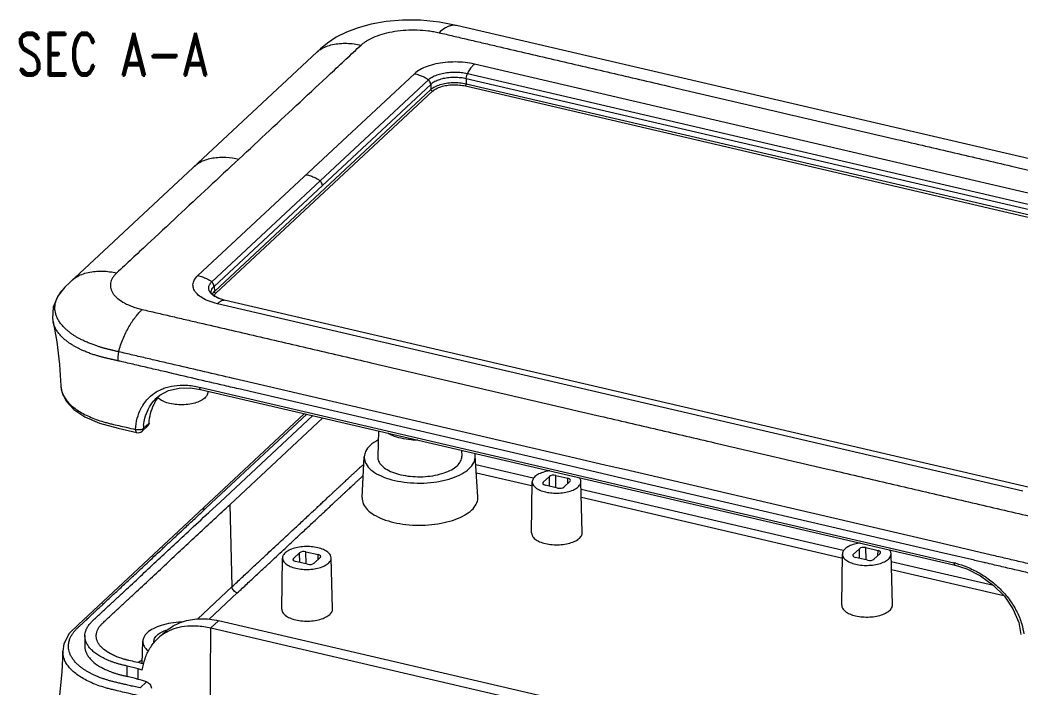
# Model space of a CAD drawing. Header units: millimetres. Extents: x 2243 to 2552, y 611 to 826.
# Drawn here: x 2354.2 to 2412.9, y 654.9 to 694.1 of the extents above; entities that cross this region are included whole.
import ezdxf
from ezdxf.enums import TextEntityAlignment as Align

# ---------------------------------------------------------------- set-up
doc = ezdxf.new("R2010")
doc.units = ezdxf.units.MM
doc.layers.add('from', color=7, linetype='Continuous', lineweight=13)
doc.layers.add('hatch', color=56, linetype='Continuous', lineweight=9)
doc.styles.add('ROMAND', font='romand.shx', dxfattribs={"width": 0.75, "bigfont": 'gbcbig.shx'})

# ---------------------------------------------------------------- blocks, each defined once
blk = doc.blocks.new('*u38')
at = {"color": 7, "linetype": 'Continuous'}
for p, q in [((-55.752, 108.77), (-55.755, 108.77)), ((23.263, 90.37), (-55.752, 108.77)), ((-85.735, 89.747), (-67.793, 106.469)), ((15.274, 89.263), (-54.194, 105.439)), ((-78.056, 87.198), (-59.369, 104.615)), ((14.663, 88.431), (-54.804, 104.608)), ((-76.847, 86.657), (-58.159, 104.073)), ((-76.654, 86.274), (-57.967, 103.69)), ((-57.967, 103.69), (-57.941, 103.262)), ((-54.898, 104.179), (-54.907, 103.745)), ((-54.907, 103.745), (14.561, 87.569)), ((14.569, 88.002), (-54.898, 104.179)), ((-76.628, 85.845), (-57.941, 103.262)), ((-57.807, 103.106), (-76.494, 85.689)), ((-54.974, 103.557), (14.494, 87.38)), ((-85.735, 89.747), (-89.102, 86.608)), ((-89.102, 86.608), (-89.525, 86.192)), ((-89.525, 86.192), (-89.77, 85.923)), ((-76.9, 85.753), (-76.9, 85.758)), ((-76.649, 85.45), (-76.832, 85.614)), ((-76.654, 86.274), (-76.628, 85.845)), ((-76.346, 85.281), (-76.649, 85.45)), ((-6.897, 68.599), (-76.365, 84.775)), ((-76.232, 85.233), (-76.346, 85.281)), ((-76.227, 85.231), (-76.232, 85.233)), ((-6.31, 68.918), (-75.777, 85.095)), ((-90.541, 83.2), (-90.543, 83.207)), ((-72.892, 77.841), (-74.481, 78.211)), ((-45.499, 71.462), (-72.892, 77.841)), ((-89.879, 77.704), (-89.879, 77.702)), ((-78.682, 77.52), (-77.82, 77.382)), ((-77.929, 77.588), (-77.78, 77.553)), ((-77.82, 77.382), (-12.722, 62.223)), ((-77.78, 77.553), (-12.831, 62.429)), ((-77.199, 77.238), (-77.199, 77.131)), ((-73.547, 77.202), (-74.377, 77.395)), ((-45.395, 70.646), (-73.547, 77.202)), ((-81.617, 76.651), (-81.614, 76.654)), ((-76.438, 67.997), (-68.657, 75.249)), ((-68.146, 75.13), (-76.141, 67.678)), ((-82.264, 74.47), (-82.758, 74.01)), ((-67.277, 74.927), (-75.273, 67.475)), ((-84.939, 74.038), (-83.316, 73.66)), ((-82.364, 74.246), (-82.862, 73.781)), ((-82.862, 73.781), (-82.86, 73.783)), ((-62.46, 73.805), (-62.532, 71.565)), ((-55.313, 72.141), (-55.289, 71.617)), ((-63.883, 68.058), (-63.699, 71.587)), ((-53.887, 68.13), (-54.122, 71.657)), ((-54.072, 70.904), (-49.127, 69.752)), ((-43.91, 71.092), (-45.499, 71.462)), ((-42.824, 70.839), (-43.91, 71.092)), ((-41.234, 70.469), (-42.824, 70.839)), ((-54.025, 70.197), (-49.281, 69.092)), ((-47.177, 69.972), (-46.127, 69.727)), ((-47.16, 68.914), (-47.177, 69.972)), ((-44.565, 70.453), (-45.395, 70.646)), ((-42.719, 70.023), (-44.565, 70.453)), ((-41.89, 69.83), (-42.719, 70.023)), ((-13.842, 64.09), (-41.234, 70.469)), ((-49.281, 69.092), (-49.208, 69.075)), ((-49.259, 65.008), (-49.204, 69.422)), ((-49.127, 69.752), (-49.083, 69.742)), ((-48.262, 69.387), (-47.73, 69.883)), ((-48.256, 69.214), (-48.262, 69.387)), ((-47.032, 68.884), (-48.081, 69.128)), ((-47.716, 69.043), (-47.73, 69.883)), ((-45.946, 69.468), (-46.479, 68.972)), ((-46.135, 69.292), (-46.127, 69.727)), ((-44.885, 65.04), (-45.004, 69.452)), ((-13.737, 63.274), (-41.89, 69.83)), ((-44.986, 68.788), (-22.374, 63.523)), ((-77.409, 67.092), (-76.438, 67.997)), ((-77.112, 66.772), (-76.141, 67.677)), ((-75.097, 60.378), (-75.273, 67.475)), ((-44.967, 68.088), (-22.528, 62.862)), ((-77.628, 66.888), (-77.409, 67.092)), ((-12.252, 63.72), (-13.842, 64.09)), ((-69.809, 62.809), (-69.277, 63.305)), ((-69.264, 62.465), (-69.277, 63.305)), ((-68.724, 63.393), (-67.674, 63.149)), ((-68.707, 62.335), (-68.724, 63.393)), ((-67.682, 62.714), (-67.674, 63.149)), ((-22.507, 58.778), (-22.451, 63.192)), ((-22.374, 63.523), (-22.33, 63.513)), ((-21.51, 63.157), (-20.977, 63.654)), ((-21.504, 62.985), (-21.51, 63.157)), ((-20.964, 62.813), (-20.977, 63.654)), ((-20.424, 63.742), (-19.374, 63.497)), ((-20.407, 62.684), (-20.424, 63.742)), ((-19.193, 63.238), (-19.726, 62.742)), ((-19.383, 63.062), (-19.374, 63.497)), ((-18.133, 58.81), (-18.252, 63.222)), ((-13.086, 63.123), (-13.737, 63.274)), ((-11.062, 62.651), (-13.086, 63.123)), ((-11.166, 63.467), (-12.252, 63.72)), ((-9.577, 63.097), (-11.166, 63.467)), ((-70.807, 58.43), (-70.751, 62.843)), ((-69.804, 62.636), (-69.809, 62.809)), ((-68.579, 62.306), (-69.629, 62.55)), ((-67.493, 62.89), (-68.026, 62.394)), ((-66.432, 58.462), (-66.552, 62.874)), ((-22.528, 62.862), (-22.456, 62.845)), ((-20.279, 62.654), (-21.329, 62.898)), ((-18.234, 62.559), (-9.418, 60.506)), ((-11.04, 62.646), (-11.062, 62.651)), ((-10.233, 62.458), (-11.04, 62.646)), ((-18.215, 61.858), (-8.532, 59.603)), ((-78.091, 57.587), (-75.097, 60.378)), ((-77.077, 57.576), (-74.648, 59.84)), ((-76.266, 57.442), (-76.933, 56.821)), ((-11.168, 42.283), (-76.266, 57.442)), ((-87.793, 56.165), (-87.813, 55.282)), ((-81.484, 55.928), (-80.974, 56.403)), ((-76.933, 56.821), (-11.834, 41.662)), ((-7.045, 56.252), (-7.045, 56.252)), ((-82.856, 53.745), (-82.793, 55.677)), ((-89.713, 54.818), (-89.713, 54.82)), ((-84.156, 52.639), (-84.15, 53.533)), ((-83.195, 52.384), (-83.189, 53.277)), ((-83.04, 51.64), (-82.478, 52.164))]:
    blk.add_line(p, q, dxfattribs=at)
for points in [[(-55.755, 108.77), (-57.202, 109.069), (-58.843, 109.24), (-60.392, 109.243), (-61.815, 109.114), (-63.087, 108.885), (-64.218, 108.575), (-65.224, 108.197), (-66.11, 107.758), (-66.88, 107.257), (-67.484, 106.755), (-67.793, 106.469)], [(-89.765, 85.919), (-90.136, 85.428), (-90.536, 84.467), (-90.594, 83.515), (-90.541, 83.201)], [(-76.832, 85.614), (-76.896, 85.731), (-76.9, 85.758)], [(-75.778, 85.095), (-76.032, 85.163), (-76.227, 85.231)], [(-90.543, 83.207), (-90.217, 81.49), (-89.977, 79.527), (-89.879, 77.704)], [(-89.879, 77.702), (-89.799, 77.165), (-89.422, 76.377), (-88.753, 75.658), (-87.797, 75.018), (-86.531, 74.47), (-84.939, 74.038)], [(-81.617, 76.651), (-81.335, 76.884), (-80.571, 77.293), (-79.673, 77.507), (-78.682, 77.52)], [(-68.863, 75.297), (-86.665, 58.704), (-88.359, 57.126)], [(-12.722, 62.223), (-11.711, 61.904), (-10.53, 61.315), (-9.431, 60.519), (-8.48, 59.55), (-7.736, 58.452), (-7.244, 57.278), (-7.045, 56.252)], [(-88.359, 57.126), (-89.141, 56.337), (-89.614, 55.455), (-89.713, 54.82)], [(-89.713, 54.818), (-89.785, 52.993), (-89.997, 51.026), (-90.3, 49.296)]]:
    blk.add_lwpolyline(points, dxfattribs=at)
for centre, radius, start, end in [((-87.76, 84.144), 2.684, 144.32149, 148.69289), ((-78.695, 74.645), 3.46, 139.31904, 141.42412), ((-78.632, 74.596), 3.54, 141.43688, 145.38542), ((-77.587, 73.674), 5.182, 173.03059, 176.28505), ((-83.203, 74.147), 0.5, 256.86978, 313.30832), ((-14.481, 55.349), 7.27, 75.57436, 76.88276), ((-78.84, 53.092), 3.877, 122.64482, 132.94622), ((-78.872, 53.139), 3.82, 121.81989, 122.62466), ((-87.562, 38.743), 15.178, 73.25353, 77.00696), ((-108.658, -31.169), 88.203, 72.98481, 73.21693), ((-87.569, 37.85), 15.177, 73.25176, 77.00637), ((-112.111, -43.396), 100.05, 72.77118, 73.20092)]:
    blk.add_arc(centre, radius, start, end, dxfattribs=at)
for centre, ratio, start_param, end_param in [((-47.363, 69.798), 0.470141, 1.098141, 2.668633), ((-47.895, 69.302), 0.469909, 2.668658, 4.23915), ((-46.313, 69.554), 0.469909, 5.810251, 7.380743), ((-46.846, 69.057), 0.470141, -2.043451, -0.47296), ((-68.91, 63.22), 0.470141, 1.098141, 2.668633), ((-67.86, 62.975), 0.469909, 5.810251, 7.380743), ((-21.142, 63.072), 0.469909, 2.668658, 4.23915), ((-20.61, 63.568), 0.470141, 1.098141, 2.668633), ((-19.56, 63.324), 0.469909, 5.810251, 7.380743), ((-69.442, 62.723), 0.469909, 2.668658, 4.23915), ((-68.393, 62.479), 0.470141, -2.043451, -0.47296), ((-20.093, 62.828), 0.470141, -2.043451, -0.47296)]:
    blk.add_ellipse(centre, major_axis=(0.412, 0.003), ratio=ratio, start_param=start_param, end_param=end_param, dxfattribs=at)
for points, start_tangent, end_tangent in [([(-63.966, 107.082), (-63.723, 107.284), (-63.439, 107.474), (-62.761, 107.81), (-61.958, 108.079), (-61.061, 108.269), (-60.104, 108.374), (-59.124, 108.389), (-58.158, 108.315), (-57.693, 108.244), (-57.245, 108.153)], (0.740305, 0.672271), (0.975256, -0.221081)), ([(-55.755, 108.77), (-55.833, 108.784), (-56.102, 108.78), (-56.385, 108.708), (-56.675, 108.574), (-57.245, 108.153)], (-0.975259, 0.221065), (-0.731534, -0.681805)), ([(-57.245, 108.153), (-56.011, 107.865), (-54.776, 107.578), (-53.542, 107.29), (-52.307, 107.003), (-49.838, 106.428), (-47.369, 105.853), (-42.431, 104.703), (-37.493, 103.553), (-27.617, 101.253), (-17.74, 98.953), (-12.802, 97.803), (-7.864, 96.654), (2.012, 94.354), (6.95, 93.204), (11.888, 92.054), (16.826, 90.904), (19.295, 90.329), (20.53, 90.042), (21.764, 89.754)], (0.975256, -0.221081), (0.972585, -0.232547)), ([(-74.509, 97.256), (-69.238, 102.169), (-66.602, 104.626), (-65.284, 105.854), (-64.625, 106.468), (-63.966, 107.082)], (0.731534, 0.681805), (0.740305, 0.672271)), ([(-67.793, 106.469), (-67.746, 106.511), (-67.475, 106.713), (-66.982, 106.962), (-66.425, 107.129), (-65.825, 107.22), (-65.202, 107.239), (-64.575, 107.191), (-63.966, 107.082)], (0.733268, 0.679939), (0.973942, -0.226795)), ([(-54.194, 105.439), (-54.995, 105.576), (-55.853, 105.625), (-56.713, 105.583), (-57.535, 105.453), (-58.275, 105.239), (-58.899, 104.954), (-59.369, 104.615)], (-0.973942, 0.226795), (-0.731534, -0.681805)), ([(-54.194, 105.439), (-54.399, 105.229), (-54.804, 104.608)], (-0.731534, -0.681805), (-0.3965, -0.918035)), ([(-59.369, 104.615), (-58.963, 104.502), (-58.629, 104.372), (-58.362, 104.228), (-58.159, 104.073)], (0.973942, -0.226795), (0.736442, -0.676501)), ([(-54.804, 104.608), (-55.328, 104.697), (-55.882, 104.728), (-56.439, 104.701), (-56.97, 104.617), (-57.449, 104.479), (-57.852, 104.295), (-58.159, 104.073)], (-0.974028, 0.226428), (-0.732123, -0.681173)), ([(-54.898, 104.179), (-54.886, 104.322), (-54.853, 104.47), (-54.804, 104.608)], (0.019153, 0.999817), (0.396543, 0.918016)), ([(-57.967, 103.69), (-57.995, 103.827), (-58.061, 103.959), (-58.159, 104.073)], (-0.059345, 0.998238), (-0.736442, 0.676501)), ([(-54.898, 104.179), (-55.377, 104.26), (-55.884, 104.289), (-56.393, 104.264), (-56.879, 104.187), (-57.317, 104.061), (-57.686, 103.893), (-57.967, 103.69)], (-0.97395, 0.226764), (-0.731593, -0.681741)), ([(-57.941, 103.262), (-57.608, 103.493), (-57.161, 103.675), (-56.629, 103.798), (-56.05, 103.852), (-55.463, 103.834), (-54.907, 103.745)], (0.731534, 0.681805), (0.973942, -0.226795)), ([(-57.807, 103.106), (-57.498, 103.32), (-57.079, 103.491), (-56.582, 103.606), (-56.04, 103.657), (-55.489, 103.64), (-54.974, 103.557)], (0.731534, 0.681805), (0.973942, -0.226795)), ([(-54.974, 103.557), (-54.941, 103.604), (-54.917, 103.673), (-54.907, 103.745)], (0.731534, 0.681805), (0.01915, 0.999817)), ([(-57.807, 103.106), (-57.872, 103.137), (-57.921, 103.194), (-57.941, 103.262)], (-0.973942, 0.226795), (-0.059345, 0.998238)), ([(-74.509, 97.256), (-79.78, 92.343), (-82.416, 89.887), (-83.734, 88.659), (-84.393, 88.044), (-85.051, 87.43)], (-0.731534, -0.681805), (-0.722482, -0.691389)), ([(-78.34, 96.639), (-78.176, 96.777), (-77.757, 97.034), (-77.277, 97.222), (-76.752, 97.345), (-76.198, 97.406), (-75.629, 97.409), (-74.509, 97.256)], (0.731528, 0.681811), (0.973942, -0.226795)), ([(-68.712, 95.907), (-68.306, 95.794), (-67.972, 95.663), (-67.706, 95.519), (-67.503, 95.365)], (0.973942, -0.226795), (0.736442, -0.676501)), ([(-67.31, 94.982), (-67.339, 95.119), (-67.405, 95.25), (-67.503, 95.365)], (-0.059345, 0.998238), (-0.736442, 0.676501)), ([(-88.886, 86.81), (-88.831, 86.859), (-88.561, 87.061), (-88.067, 87.31), (-87.51, 87.477), (-86.91, 87.568), (-86.287, 87.587), (-85.661, 87.539), (-85.051, 87.43)], (0.729888, 0.683566), (0.973942, -0.226795)), ([(-85.051, 87.43), (-85.252, 87.219), (-85.407, 86.999), (-85.516, 86.774), (-85.578, 86.544), (-85.591, 86.314), (-85.557, 86.084), (-85.475, 85.857), (-85.345, 85.635), (-85.17, 85.421), (-84.951, 85.216), (-84.389, 84.841), (-83.681, 84.527), (-83.281, 84.395), (-82.855, 84.284)], (-0.722482, -0.691389), (0.972585, -0.232547)), ([(-76.365, 84.775), (-77.08, 84.992), (-77.68, 85.282), (-78.125, 85.627), (-78.393, 86.012), (-78.472, 86.416), (-78.356, 86.82), (-78.056, 87.198)], (-0.973942, 0.226795), (0.731534, 0.681805)), ([(-78.056, 87.198), (-77.65, 87.085), (-77.316, 86.955), (-77.049, 86.811), (-76.847, 86.657)], (0.973942, -0.226795), (0.736442, -0.676501)), ([(-76.232, 85.233), (-76.604, 85.415), (-76.891, 85.639), (-77.065, 85.887), (-77.116, 86.149), (-77.042, 86.409), (-76.847, 86.657)], (-0.931235, 0.36442), (0.730946, 0.682436)), ([(-76.654, 86.273), (-76.682, 86.41), (-76.748, 86.542), (-76.847, 86.657)], (-0.059345, 0.998238), (-0.736442, 0.676501)), ([(-84.884, 80.634), (-85.029, 80.668), (-85.155, 80.698), (-85.269, 80.726), (-85.372, 80.75), (-85.471, 80.774), (-85.567, 80.797), (-85.664, 80.82), (-85.761, 80.842), (-85.857, 80.865), (-85.953, 80.888), (-86.049, 80.913), (-86.146, 80.938), (-86.246, 80.967), (-86.348, 80.998), (-86.456, 81.032), (-86.575, 81.07), (-86.707, 81.114), (-86.852, 81.164), (-87.006, 81.219), (-87.168, 81.278), (-87.335, 81.343), (-87.509, 81.413), (-87.69, 81.49), (-87.881, 81.576), (-88.083, 81.673), (-88.295, 81.784), (-88.516, 81.908), (-88.742, 82.048), (-88.974, 82.206), (-89.211, 82.386), (-89.451, 82.593), (-89.684, 82.827), (-89.898, 83.084), (-90.081, 83.361), (-90.223, 83.647), (-90.316, 83.918), (-90.365, 84.156), (-90.383, 84.361), (-90.38, 84.543), (-90.363, 84.708), (-90.334, 84.858), (-90.298, 84.995), (-90.257, 85.118), (-90.212, 85.23), (-90.166, 85.332), (-90.118, 85.424), (-90.072, 85.508), (-90.053, 85.539)], (-0.973559, 0.228434), (0.519165, 0.854674)), ([(-89.94, 85.709), (-89.898, 85.767), (-89.854, 85.823), (-89.808, 85.879), (-89.771, 85.923)], (0.582994, 0.812476), (0.655709, 0.755014)), ([(-76.9, 85.758), (-76.9, 85.809), (-76.833, 86.047), (-76.654, 86.274)], (-0.060619, 0.998161), (0.731475, 0.681868)), ([(-76.628, 85.845), (-76.817, 85.599)], (-0.731534, -0.681805), (-0.427921, -0.903816)), ([(-76.494, 85.689), (-76.667, 85.464)], (-0.731534, -0.681805), (-0.437349, -0.899292)), ([(-76.494, 85.689), (-76.559, 85.721), (-76.608, 85.778), (-76.628, 85.845)], (-0.973942, 0.226795), (-0.059345, 0.998238)), ([(-76.365, 84.775), (-76.159, 84.949), (-76.069, 85.009), (-75.989, 85.054), (-75.778, 85.095)], (0.731534, 0.681805), (0.974293, -0.225284)), ([(-84.884, 80.634), (-84.499, 81.764), (-83.992, 82.787), (-83.423, 83.645), (-83.135, 83.995), (-82.855, 84.284)], (0.251713, 0.967802), (0.731534, 0.681805)), ([(-82.855, 84.284), (-81.621, 83.996), (-80.386, 83.709), (-79.151, 83.421), (-77.917, 83.134), (-75.448, 82.559), (-72.979, 81.984), (-68.041, 80.834), (-63.103, 79.684), (-53.226, 77.384), (-43.35, 75.084), (-38.412, 73.934), (-33.474, 72.785), (-23.598, 70.485), (-18.66, 69.335), (-13.722, 68.185), (-8.784, 67.035), (-6.315, 66.46), (-5.08, 66.173), (-3.846, 65.885)], (0.972585, -0.232547), (0.975256, -0.221081)), ([(-84.955, 79.858), (-85.1, 79.892), (-85.225, 79.921), (-85.337, 79.947), (-85.439, 79.97), (-85.536, 79.992), (-85.632, 80.013), (-85.728, 80.034), (-85.823, 80.056), (-85.919, 80.077), (-86.016, 80.099), (-86.116, 80.122), (-86.22, 80.148), (-86.326, 80.175), (-86.433, 80.204), (-86.545, 80.236), (-86.666, 80.271), (-86.8, 80.312), (-86.949, 80.358), (-87.108, 80.41), (-87.274, 80.467), (-87.446, 80.529), (-87.625, 80.597), (-87.812, 80.673), (-88.01, 80.758), (-88.219, 80.855), (-88.44, 80.965), (-88.669, 81.09), (-88.904, 81.23), (-89.145, 81.388), (-89.391, 81.57), (-89.639, 81.78), (-89.881, 82.019), (-90.102, 82.283), (-90.29, 82.568), (-90.435, 82.863), (-90.528, 83.145), (-90.541, 83.2)], (-0.974188, 0.225737), (-0.220693, 0.975343)), ([(-84.885, 80.634), (-84.94, 80.361), (-84.964, 80.097), (-84.955, 79.858)], (-0.250933, -0.968004), (0.115986, -0.993251)), ([(-74.481, 78.211), (-75.009, 78.334), (-77.478, 78.909), (-79.947, 79.484), (-81.182, 79.771), (-82.416, 80.059), (-83.651, 80.346), (-84.884, 80.634)], (-0.973943, 0.226794), (-0.973811, 0.227361)), ([(-74.377, 77.395), (-75.748, 77.714), (-78.273, 78.302), (-80.798, 78.89), (-82.06, 79.184), (-83.322, 79.478), (-84.585, 79.772), (-84.955, 79.858)], (-0.973942, 0.226795), (-0.973932, 0.226841)), ([(-81.172, 77.41), (-80.995, 77.482), (-80.085, 77.71), (-79.053, 77.751), (-77.929, 77.588)], (0.918117, 0.396309), (0.973975, -0.226656)), ([(-89.879, 77.702), (-89.877, 77.662), (-89.822, 77.294), (-89.69, 76.931), (-89.483, 76.576), (-89.203, 76.233), (-88.852, 75.904), (-88.434, 75.594), (-87.953, 75.305), (-87.413, 75.04), (-86.82, 74.801), (-86.18, 74.591), (-85.843, 74.498), (-85.497, 74.412), (-84.866, 74.265), (-84.235, 74.118), (-83.429, 73.931)], (0.022539, -0.999746), (0.973978, -0.226644)), ([(-82.804, 76.004), (-82.444, 76.492), (-81.788, 77.072), (-81.172, 77.41)], (0.524821, 0.851212), (0.918117, 0.396309)), ([(-77.199, 77.13), (-77.201, 77.087), (-77.317, 76.793), (-77.609, 76.521), (-78.045, 76.301), (-78.601, 76.144), (-79.219, 76.068), (-79.861, 76.077), (-80.467, 76.17)], (0.007011, -0.999975), (-0.973942, 0.226795)), ([(-77.929, 77.588), (-77.887, 77.438), (-77.82, 77.383)], (0.101226, -0.994863), (0.95721, -0.289395)), ([(-83.429, 73.931), (-83.274, 74.894), (-82.944, 75.757), (-82.804, 76.004)], (0.066632, 0.997778), (0.524821, 0.851212)), ([(-82.314, 75.716), (-81.857, 76.401), (-81.617, 76.651)], (0.453345, 0.891335), (0.73057, 0.682838)), ([(-82.264, 74.47), (-82.124, 75.314), (-81.834, 76.111), (-81.545, 76.607)], (0.079829, 0.996809), (0.568245, 0.822859)), ([(-81.391, 76.574), (-81.492, 76.663)], (-0.783429, 0.621481), (-0.706798, 0.707416)), ([(-80.467, 76.17), (-80.991, 76.34), (-81.391, 76.574)], (-0.973942, 0.226795), (-0.783429, 0.621481)), ([(-82.731, 74.303), (-82.616, 74.91), (-82.314, 75.716)], (0.121635, 0.992575), (0.453345, 0.891335)), ([(-82.264, 74.47), (-82.305, 74.323), (-82.365, 74.245)], (-0.079829, -0.996809), (-0.729546, -0.683931)), ([(-83.049, 73.897), (-83.242, 73.895), (-83.429, 73.931)], (-0.993243, -0.11605), (-0.955651, 0.294503)), ([(-83.429, 73.931), (-83.41, 73.78), (-83.36, 73.685), (-83.316, 73.662)], (0.055654, -0.99845), (0.965514, -0.260352)), ([(-82.897, 73.931), (-83.049, 73.897)], (-0.944209, -0.329347), (-0.993243, -0.11605)), ([(-82.758, 74.01), (-82.879, 73.937), (-82.897, 73.931)], (-0.723348, -0.690484), (-0.944209, -0.329347)), ([(-82.86, 73.783), (-82.799, 73.863), (-82.758, 74.01)], (0.724236, 0.689553), (0.071837, 0.997416)), ([(-59.073, 73.004), (-59.654, 73.035), (-60.516, 73.172), (-61.27, 73.411), (-61.659, 73.601)], (-0.999913, 0.013164), (-0.865399, 0.501083)), ([(-63.182, 72.554), (-63.577, 72.042), (-63.699, 71.587)], (-0.731534, -0.681805), (-0.055962, -0.998433)), ([(-62.487, 73.037), (-62.539, 73.009), (-63.182, 72.554)], (-0.882225, -0.470828), (-0.731534, -0.681805)), ([(-54.122, 71.656), (-54.164, 71.888)], (-0.06833, 0.997663), (-0.27872, 0.960372)), ([(-75.097, 60.378), (-74.246, 61.171), (-73.457, 61.906), (-72.724, 62.589), (-72.045, 63.222), (-71.415, 63.809), (-70.829, 64.355), (-70.286, 64.861), (-69.783, 65.331), (-69.315, 65.767), (-68.884, 66.168), (-68.487, 66.538), (-68.118, 66.882), (-67.773, 67.204), (-67.451, 67.504), (-67.158, 67.777), (-66.891, 68.025), (-66.646, 68.254), (-66.42, 68.465), (-66.208, 68.662), (-66.007, 68.849), (-65.816, 69.027), (-65.639, 69.192), (-65.477, 69.344), (-65.327, 69.483), (-65.188, 69.613), (-65.06, 69.732), (-64.943, 69.842), (-64.834, 69.943), (-64.734, 70.036), (-64.642, 70.122), (-64.557, 70.201), (-64.48, 70.273), (-64.408, 70.34), (-64.343, 70.401), (-64.283, 70.457), (-64.229, 70.508), (-64.178, 70.555), (-64.132, 70.597), (-64.089, 70.636), (-64.049, 70.672), (-64.01, 70.707), (-63.97, 70.74), (-63.928, 70.774), (-63.882, 70.809), (-63.831, 70.847), (-63.775, 70.886), (-63.734, 70.914)], (0.731534, 0.681805), (0.829365, 0.558707)), ([(-63.699, 71.587), (-63.7, 71.501), (-63.545, 70.964), (-63.121, 70.462), (-62.452, 70.023), (-61.577, 69.674), (-60.547, 69.434), (-59.422, 69.318), (-58.267, 69.332), (-57.15, 69.475), (-56.135, 69.74), (-55.281, 70.11), (-54.638, 70.564)], (-0.055962, -0.998433), (0.731534, 0.681805)), ([(-62.532, 71.564), (-62.532, 71.515), (-62.415, 71.109), (-62.094, 70.729), (-61.588, 70.398), (-60.927, 70.133), (-60.148, 69.952), (-59.297, 69.864), (-58.424, 69.875), (-57.579, 69.983), (-56.812, 70.183), (-56.166, 70.463), (-55.68, 70.807)], (-0.035697, -0.999363), (0.731534, 0.681805)), ([(-55.68, 70.807), (-55.382, 71.194), (-55.288, 71.603), (-55.289, 71.617)], (0.731534, 0.681805), (-0.047541, 0.998869)), ([(-54.638, 70.564), (-54.244, 71.077), (-54.12, 71.617), (-54.122, 71.656)], (0.731534, 0.681805), (-0.06833, 0.997663)), ([(-74.648, 59.84), (-73.797, 60.633), (-73.008, 61.369), (-72.275, 62.051), (-71.596, 62.684), (-70.966, 63.272), (-70.38, 63.818), (-69.837, 64.324), (-69.334, 64.793), (-68.866, 65.229), (-68.435, 65.631), (-68.038, 66.001), (-67.669, 66.344), (-67.324, 66.666), (-67.002, 66.966), (-66.709, 67.239), (-66.442, 67.488), (-66.197, 67.716), (-65.971, 67.927), (-65.759, 68.125), (-65.558, 68.312), (-65.367, 68.49), (-65.19, 68.655), (-65.028, 68.806), (-64.878, 68.946), (-64.739, 69.075), (-64.612, 69.194), (-64.494, 69.304), (-64.385, 69.405), (-64.285, 69.498), (-64.193, 69.584), (-64.108, 69.663), (-64.03, 69.736), (-63.959, 69.803), (-63.893, 69.864), (-63.834, 69.92), (-63.784, 69.967)], (0.731534, 0.681805), (0.73142, 0.681927)), ([(-47.682, 70.373), (-47.896, 70.337), (-48.415, 70.192), (-48.821, 69.986), (-49.094, 69.732), (-49.202, 69.457), (-49.204, 69.422)], (-0.990312, -0.138861), (-0.003104, -0.999995)), ([(-49.204, 69.422), (-49.141, 69.177), (-48.917, 68.919), (-48.543, 68.701), (-48.054, 68.542)], (-0.003104, -0.999995), (0.973942, -0.226795)), ([(-48.054, 68.542), (-47.489, 68.455), (-46.89, 68.447), (-46.312, 68.518), (-45.794, 68.664), (-45.387, 68.869), (-45.115, 69.123), (-45.006, 69.398), (-45.005, 69.451)], (0.973942, -0.226795), (-0.036969, 0.999316)), ([(-45.005, 69.451), (-45.067, 69.679), (-45.137, 69.786)], (-0.036969, 0.999316), (-0.624836, 0.780756)), ([(-86.819, 56.109), (-86.805, 56.324), (-86.742, 56.558), (-86.631, 56.787), (-86.557, 56.9), (-86.471, 57.013), (-86.425, 57.067), (-86.379, 57.118), (-86.325, 57.172), (-86.256, 57.239), (-85.928, 57.545), (-85.579, 57.869), (-84.894, 58.508), (-84.206, 59.149), (-83.519, 59.79), (-82.145, 61.071), (-80.77, 62.351), (-79.396, 63.632), (-78.021, 64.913), (-75.273, 67.475)], (-0.0268, 0.999641), (0.731534, 0.681805)), ([(-63.883, 68.058), (-63.883, 68.049), (-63.781, 67.526), (-63.433, 67.027), (-62.858, 66.579), (-62.082, 66.204), (-61.147, 65.92), (-60.098, 65.742), (-58.988, 65.678), (-57.873, 65.733), (-56.809, 65.902), (-55.849, 66.178), (-55.041, 66.547), (-54.426, 66.99)], (-0.051181, -0.998689), (0.731534, 0.681805)), ([(-54.426, 66.99), (-54.034, 67.486), (-53.886, 68.008), (-53.888, 68.13)], (0.731534, 0.681805), (-0.070671, 0.9975)), ([(-83.04, 51.64), (-83.299, 51.7), (-83.54, 51.756), (-83.766, 51.809), (-83.981, 51.859), (-84.182, 51.906), (-84.366, 51.949), (-84.538, 51.989), (-84.708, 52.028), (-84.88, 52.068), (-85.051, 52.108), (-85.219, 52.148), (-85.381, 52.189), (-85.535, 52.229), (-85.678, 52.269), (-85.814, 52.309), (-85.946, 52.35), (-86.078, 52.393), (-86.215, 52.439), (-86.362, 52.491), (-86.523, 52.552), (-86.701, 52.623), (-86.897, 52.707), (-87.109, 52.805), (-87.327, 52.914), (-87.546, 53.035), (-87.769, 53.169), (-87.996, 53.323), (-88.227, 53.499), (-88.459, 53.704), (-88.683, 53.94), (-88.878, 54.199), (-89.026, 54.454), (-89.125, 54.696), (-89.185, 54.922), (-89.213, 55.135), (-89.214, 55.333), (-89.194, 55.517), (-89.158, 55.683), (-89.111, 55.834), (-89.056, 55.97), (-88.997, 56.092), (-88.935, 56.202), (-88.873, 56.301), (-88.81, 56.391), (-88.747, 56.474), (-88.682, 56.554), (-88.615, 56.631), (-88.544, 56.706), (-88.469, 56.782), (-88.391, 56.857), (-88.311, 56.932), (-88.224, 57.013), (-88.126, 57.104), (-88.017, 57.205), (-87.901, 57.313), (-87.775, 57.431), (-87.639, 57.558), (-87.49, 57.697), (-87.326, 57.85), (-87.142, 58.021), (-86.934, 58.215), (-86.703, 58.43), (-86.453, 58.663), (-86.184, 58.914), (-85.892, 59.185), (-85.577, 59.479), (-85.237, 59.796), (-84.873, 60.135), (-84.482, 60.5), (-84.059, 60.894), (-83.602, 61.32), (-83.108, 61.781), (-82.573, 62.28), (-81.994, 62.819), (-81.369, 63.401), (-80.694, 64.03), (-79.965, 64.71), (-79.176, 65.445), (-78.326, 66.238), (-77.628, 66.888)], (-0.973978, 0.226644), (0.731534, 0.681805)), ([(-87.793, 56.165), (-87.776, 56.353), (-87.701, 56.632), (-87.568, 56.905), (-87.481, 57.04), (-87.379, 57.173), (-87.324, 57.238), (-87.267, 57.3), (-87.203, 57.365), (-87.128, 57.437), (-86.795, 57.748), (-86.448, 58.071), (-85.762, 58.71), (-85.075, 59.351), (-84.387, 59.991), (-83.013, 61.272), (-81.639, 62.553), (-80.264, 63.834), (-78.89, 65.115), (-77.112, 66.772)], (0.022873, 0.999738), (0.731534, 0.681805)), ([(-77.747, 67.016), (-77.722, 67.037), (-77.578, 67.098), (-77.409, 67.092)], (0.729488, 0.683994), (0.973942, -0.226795)), ([(-49.259, 65.009), (-49.194, 64.753), (-48.96, 64.484), (-48.571, 64.257), (-48.062, 64.092)], (-0.00312, -0.999995), (0.973942, -0.226795)), ([(-48.062, 64.092), (-47.473, 64.002), (-46.849, 63.993), (-46.248, 64.067), (-45.708, 64.219), (-45.284, 64.433), (-45, 64.697), (-44.887, 64.984), (-44.886, 65.039)], (0.973942, -0.226795), (-0.036963, 0.999317)), ([(-20.929, 64.144), (-21.143, 64.108), (-21.662, 63.962), (-22.069, 63.756), (-22.341, 63.503), (-22.45, 63.228), (-22.451, 63.192)], (-0.990312, -0.138861), (-0.003104, -0.999995)), ([(-67.701, 63.735), (-68.267, 63.822), (-68.866, 63.83), (-69.443, 63.759), (-69.962, 63.613), (-70.369, 63.408), (-70.641, 63.154), (-70.749, 62.879), (-70.751, 62.844)], (-0.973942, 0.226795), (-0.003104, -0.999995)), ([(-66.552, 62.873), (-66.614, 63.1), (-66.839, 63.358), (-67.212, 63.576), (-67.701, 63.735)], (-0.036969, 0.999316), (-0.973942, 0.226795)), ([(-22.451, 63.192), (-22.389, 62.947), (-22.164, 62.689), (-21.79, 62.471), (-21.302, 62.312)], (-0.003104, -0.999995), (0.973942, -0.226795)), ([(-21.302, 62.312), (-20.736, 62.225), (-20.137, 62.217), (-19.56, 62.288), (-19.041, 62.434), (-18.634, 62.639), (-18.362, 62.893), (-18.253, 63.168), (-18.252, 63.222)], (0.973942, -0.226795), (-0.036969, 0.999316)), ([(-18.252, 63.222), (-18.314, 63.449), (-18.385, 63.556)], (-0.036969, 0.999316), (-0.624834, 0.780758)), ([(-5.875, 62.235), (-7.109, 62.522), (-8.344, 62.81), (-9.577, 63.097)], (-0.974074, 0.22623), (-0.973946, 0.226781)), ([(-70.751, 62.844), (-70.689, 62.598), (-70.464, 62.341), (-70.09, 62.122), (-69.602, 61.964)], (-0.003104, -0.999995), (0.973942, -0.226795)), ([(-69.602, 61.964), (-69.036, 61.877), (-68.437, 61.869), (-67.86, 61.94), (-67.341, 62.086), (-66.934, 62.291), (-66.662, 62.545), (-66.553, 62.82), (-66.552, 62.873)], (0.973942, -0.226795), (-0.036969, 0.999316)), ([(-12.831, 62.429), (-12.789, 62.279), (-12.722, 62.224)], (0.10119, -0.994867), (0.957347, -0.288941)), ([(-12.67, 62.39), (-11.715, 62.076), (-10.649, 61.559), (-9.645, 60.886), (-8.742, 60.08), (-7.978, 59.168), (-7.382, 58.178), (-6.977, 57.144), (-6.797, 56.298)], (0.968481, -0.249087), (0.131751, -0.991283)), ([(-5.947, 61.46), (-6.316, 61.546), (-7.579, 61.84), (-8.841, 62.134), (-10.104, 62.428), (-10.233, 62.458)], (-0.973953, 0.226749), (-0.97394, 0.226806)), ([(-74.648, 59.84), (-74.817, 59.912), (-74.961, 60.039), (-75.06, 60.203), (-75.097, 60.378)], (-0.973942, 0.226795), (-0.02476, 0.999693)), ([(-22.506, 58.779), (-22.441, 58.523), (-22.207, 58.255), (-21.818, 58.027), (-21.309, 57.862)], (-0.00312, -0.999995), (0.973942, -0.226795)), ([(-21.309, 57.862), (-20.72, 57.772), (-20.097, 57.763), (-19.495, 57.837), (-18.955, 57.989), (-18.531, 58.203), (-18.247, 58.467), (-18.134, 58.754), (-18.133, 58.81)], (0.973942, -0.226795), (-0.036963, 0.999317)), ([(-70.806, 58.431), (-70.741, 58.175), (-70.507, 57.906), (-70.118, 57.679), (-69.609, 57.514)], (-0.00312, -0.999995), (0.973942, -0.226795)), ([(-69.609, 57.514), (-69.02, 57.423), (-68.397, 57.415), (-67.795, 57.489), (-67.255, 57.641), (-66.831, 57.855), (-66.547, 58.119), (-66.434, 58.405), (-66.433, 58.461)], (0.973942, -0.226795), (-0.036963, 0.999317)), ([(-79.442, 57.314), (-79.483, 57.313), (-80.381, 57.229), (-81.205, 57.039), (-81.899, 56.755), (-82.415, 56.398)], (-0.999673, -0.025582), (-0.731534, -0.681805)), ([(-80.97, 56.406), (-80.483, 56.797), (-79.86, 57.153), (-79.209, 57.4), (-78.517, 57.553), (-77.787, 57.612), (-77.032, 57.574), (-76.266, 57.442)], (0.73251, 0.680757), (0.973942, -0.226797)), ([(-80.886, 56.385), (-80.102, 56.758), (-79.21, 56.969), (-78.167, 57.004), (-76.933, 56.821)], (0.849712, 0.527248), (0.973942, -0.226798)), ([(-84.15, 53.532), (-84.452, 53.603), (-84.603, 53.64), (-84.735, 53.673), (-84.859, 53.706), (-84.984, 53.742), (-85.233, 53.82), (-85.472, 53.902), (-85.922, 54.083), (-86.332, 54.285), (-87.014, 54.739), (-87.28, 54.988), (-87.493, 55.249), (-87.65, 55.518), (-87.75, 55.794), (-87.792, 56.073), (-87.793, 56.165)], (-0.974167, 0.225829), (0.022873, 0.999738)), ([(-82.415, 56.398), (-82.719, 55.991), (-82.793, 55.676)], (-0.731534, -0.681805), (-0.039325, -0.999226)), ([(-81.683, 56.077), (-81.568, 56.201)], (0.622076, 0.782957), (0.731534, 0.681805)), ([(-81.568, 56.201), (-81.192, 56.461)], (0.731534, 0.681805), (0.883832, 0.467804)), ([(-81.192, 56.461), (-80.686, 56.668)], (0.883832, 0.467804), (0.954721, 0.297504)), ([(-77.015, 45.206), (-76.98, 49.075), (-76.956, 52.948), (-76.933, 56.821)], (0.010649, 0.999943), (0.006112, 0.999981)), ([(-87.813, 55.282), (-87.812, 55.19), (-87.77, 54.91), (-87.669, 54.633), (-87.512, 54.363), (-87.298, 54.101), (-87.031, 53.851), (-86.345, 53.394), (-85.934, 53.192), (-85.482, 53.01), (-85.242, 52.927), (-84.992, 52.85), (-84.866, 52.813), (-84.741, 52.78), (-84.609, 52.746), (-84.458, 52.71), (-84.156, 52.639)], (-0.02265, -0.999743), (0.973664, -0.227989)), ([(-82.716, 53.712), (-82.763, 53.723), (-83.403, 53.872), (-84.004, 54.012), (-84.142, 54.046), (-84.254, 54.074), (-84.355, 54.101), (-84.46, 54.131), (-84.67, 54.197), (-84.871, 54.266), (-85.248, 54.418), (-85.592, 54.587), (-86.165, 54.969), (-86.389, 55.178), (-86.567, 55.397), (-86.699, 55.623), (-86.783, 55.854), (-86.819, 56.089), (-86.819, 56.109)], (-0.973795, 0.227429), (-0.0268, 0.999641)), ([(-82.847, 53.174), (-82.605, 54.168), (-82.181, 55.07), (-81.594, 55.82), (-81.481, 55.93)], (0.146263, 0.989246), (0.732142, 0.681152)), ([(-82.793, 55.676), (-82.789, 55.563), (-82.621, 55.142), (-82.304, 54.815)], (-0.039325, -0.999226), (0.788048, -0.615614)), ([(-81.832, 55.541), (-81.84, 55.592), (-81.789, 55.904)], (-0.205239, 0.978712), (0.401108, 0.916031)), ([(-81.789, 55.904), (-81.683, 56.077)], (0.401108, 0.916031), (0.622076, 0.782957)), ([(-83.263, 50.994), (-84.069, 51.181), (-84.7, 51.328), (-85.332, 51.475), (-85.677, 51.561), (-86.014, 51.654), (-86.654, 51.864), (-87.247, 52.103), (-87.787, 52.368), (-88.268, 52.657), (-88.686, 52.967), (-89.037, 53.296), (-89.317, 53.639), (-89.524, 53.994), (-89.656, 54.357), (-89.711, 54.725), (-89.713, 54.818)], (-0.973978, 0.226644), (0.007519, 0.999972)), ([(-83.208, 53.843), (-82.9, 54.031), (-82.848, 54.06)], (0.825775, 0.564), (0.882225, 0.470828)), ([(-82.478, 52.164), (-82.326, 52.086), (-82.195, 51.957), (-82.103, 51.795), (-82.064, 51.622)], (0.955226, -0.295877), (0.064228, -0.997935))]:
    blk.add_spline(points, degree=3, dxfattribs=dict(at, start_tangent=start_tangent, end_tangent=end_tangent))

msp = doc.modelspace()

# ---------------------------------------------------------------- block references
at = {"layer": 'from', "xscale": 0.68, "yscale": 0.68, "zscale": 0.68}
msp.add_blockref('*u38', (2417.67, 619.821), dxfattribs=at)

# ---------------------------------------------------------------- texts
at = {"layer": 'hatch', "color": 6, "style": 'ROMAND', "width": 0.75}
msp.add_text('SEC A-A', height=2.5, dxfattribs=at).set_placement((2359.587, 692.111), align=Align.MIDDLE)

doc.saveas('drawing.dxf')
